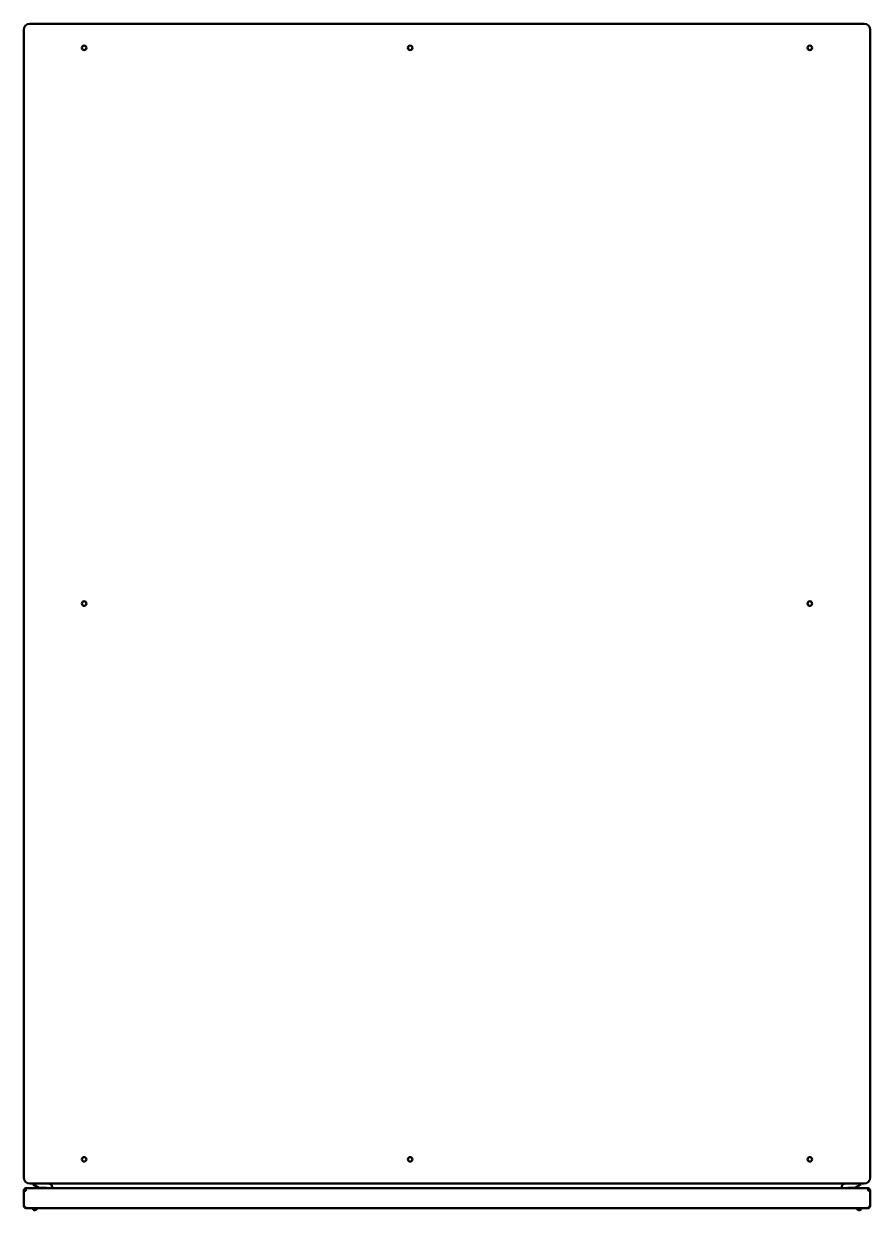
# Model space of a CAD drawing. Header units: millimetres. Extents: x 0 to 72, y 0 to 100.
import ezdxf

# ---------------------------------------------------------------- set-up
doc = ezdxf.new("R2010")
doc.units = ezdxf.units.MM
doc.layers.add('Visible (ANSI)', color=7, linetype='Continuous', lineweight=50)

msp = doc.modelspace()

# ---------------------------------------------------------------- linework, layer by layer
at = {"layer": 'Visible (ANSI)'}
for p, q in [((0, 2.6), (0, 99.5)), ((0.51, 100.01), (55.57, 100.01)), ((55.57, 100.01), (70.99, 100.01)), ((71.5, 99.5), (71.5, 2.6)), ((57.52, 2.09), (0.51, 2.09)), ((0.81, 2.01), (0.81, 2.09)), ((0.81, 2.01), (1.29, 1.73)), ((70.99, 2.09), (55.57, 2.09)), ((70.7, 2.01), (70.21, 1.73)), ((70.7, 2.09), (70.7, 2.01)), ((0.17, 1.46), (0, 1.46)), ((0, 0.24), (0, 1.46)), ((0.04, 1.59), (0.14, 1.52)), ((0.29, 1.71), (0.24, 1.71)), ((0.24, 1.69), (0.24, 1.71)), ((0.29, 1.71), (34.48, 1.71)), ((1.29, 1.73), (1.85, 1.73)), ((2.41, 1.71), (2.41, 1.77)), ((33.01, 1.71), (56.5, 1.71)), ((55.57, 1.71), (71.22, 1.71)), ((69.09, 1.71), (69.09, 1.77)), ((70.21, 1.73), (69.66, 1.73)), ((71.26, 1.71), (71.22, 1.71)), ((71.26, 1.69), (71.26, 1.71)), ((71.5, 1.47), (71.34, 1.47)), ((71.36, 1.53), (71.47, 1.59)), ((71.5, 1.47), (71.5, 0.25)), ((34.26, 0), (0.24, 0)), ((58.97, 0.01), (33.07, 0.01)), ((71.26, 0.01), (55.57, 0.01)), ((70.77, 0.01), (70.72, -0.11)), ((0.73, 0), (0.79, -0.11)), ((0.92, -0.16), (0.85, -0.15)), ((1.1, -0.07), (1.14, 0)), ((70.4, -0.07), (70.36, 0)), ((70.58, -0.16), (70.66, -0.15))]:
    msp.add_line(p, q, dxfattribs=at)
for centre in [(5.1, 97.97), (32.64, 97.97), (66.4, 97.97), (5.1, 51.05), (66.4, 51.05), (5.1, 4.13), (32.64, 4.13), (66.4, 4.13)]:
    msp.add_circle(centre, 0.192, dxfattribs=at)
for centre, radius, start, end in [((0.51, 99.5), 0.51, 90, 180), ((70.99, 99.5), 0.51, 0, 90), ((0.51, 2.6), 0.51, 180, 270), ((2.09, 1.77), 0.321, 0, 90), ((69.41, 1.77), 0.321, 90, 180), ((70.99, 2.6), 0.51, 270, 0), ((0.24, 1.46), 0.245, 148.6003, 180), ((0.24, 1.46), 0.122, 148.6003, 180), ((0.24, 1.46), 0.122, 123.7795, 148.6003), ((1.85, 1.53), 0.201, 59.8279, 90), ((69.66, 1.53), 0.201, 90, 117.1368), ((71.26, 1.47), 0.122, 31.3997, 56.2205), ((71.26, 1.47), 0.122, 0, 31.3997), ((71.26, 1.47), 0.245, 0, 31.3997)]:
    msp.add_arc(centre, radius, start, end, dxfattribs=at)
for centre, major_axis, start_param, end_param in [((70.54, -0.02), (0.181, -0.088), 3.67954, 6.283185), ((0.97, -0.02), (-0.181, -0.088), 5.320638, 6.898665), ((0.97, -0.02), (-0.181, -0.088), 2.526113, 2.562205), ((70.51, -0.09), (0.108, -0.053), 3.757072, 5.667706)]:
    msp.add_ellipse(centre, major_axis=major_axis, ratio=0.5, start_param=start_param, end_param=end_param, dxfattribs=at)
msp.add_ellipse((1, -0.09), major_axis=(-0.108, -0.053), ratio=0.5, dxfattribs=at)
for points in [[(0.24, 1.71), (0.16, 1.71), (0.08, 1.66), (0.04, 1.59)], [(71.47, 1.59), (71.42, 1.66), (71.34, 1.71), (71.26, 1.71)]]:
    msp.add_open_spline(points, degree=3, dxfattribs=at)
for points, knots in [([(0.17, 1.46), (0.17, 1.54), (0.19, 1.62), (0.22, 1.67), (0.24, 1.69), (0.27, 1.71), (0.29, 1.71)], [-3.141593, -3.141593, -3.141593, -3.141593, -2.134276, -2.134276, -2.134276, -1.570796, -1.570796, -1.570796, -1.570796]), ([(71.22, 1.71), (71.26, 1.71), (71.3, 1.67), (71.32, 1.6), (71.33, 1.56), (71.34, 1.51), (71.34, 1.47)], [1.570796, 1.570796, 1.570796, 1.570796, 2.578113, 2.578113, 2.578113, 3.141593, 3.141593, 3.141593, 3.141593]), ([(0, 0.24), (0, 0.16), (0.05, 0.08), (0.12, 0.04), (0.16, 0.01), (0.2, 0), (0.24, 0)], [0, 0, 0, 0, 1.022257, 1.022257, 1.022257, 1.570796, 1.570796, 1.570796, 1.570796]), ([(0.24, 0), (0.19, 0), (0.14, 0.05), (0.09, 0.12), (0.06, 0.16), (0.03, 0.2), (0, 0.24)], [0, 0, 0, 0, 1.022257, 1.022257, 1.022257, 1.570796, 1.570796, 1.570796, 1.570796]), ([(71.26, 0.01), (71.34, 0.01), (71.42, 0.05), (71.47, 0.12), (71.49, 0.16), (71.5, 0.21), (71.5, 0.25)], [0, 0, 0, 0, 1.022257, 1.022257, 1.022257, 1.570796, 1.570796, 1.570796, 1.570796]), ([(71.5, 0.25), (71.45, 0.17), (71.4, 0.08), (71.34, 0.04), (71.32, 0.02), (71.29, 0.01), (71.26, 0.01)], [0, 0, 0, 0, 1.022257, 1.022257, 1.022257, 1.570796, 1.570796, 1.570796, 1.570796])]:
    msp.add_open_spline(points, degree=3, knots=knots, dxfattribs=at)

doc.saveas('drawing.dxf')
